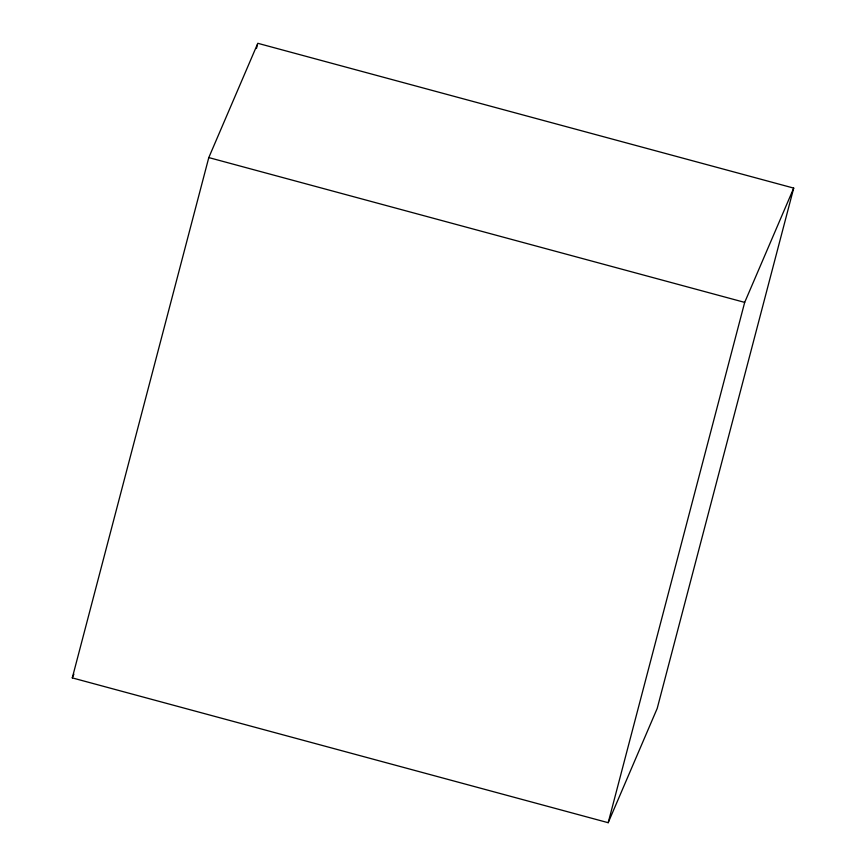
<?xml version="1.0" encoding="UTF-8"?>
<svg xmlns="http://www.w3.org/2000/svg" width="866" height="866" viewBox="0 0 866 866"><rect width="100%" height="100%" fill="white"/><g stroke="black" fill="none" stroke-linecap="round" stroke-linejoin="round"><path stroke-width="1.3" d="M72.289 677.894L208.793 157.58L257.808 43.3L793.711 188.106L657.207 708.42L608.192 822.7L72.289 677.894L73.891 674.17M256.444 48.528L257.473 44.61M608.192 822.7L744.684 302.386L793.711 188.106M208.793 157.58L744.684 302.386"/></g></svg>
